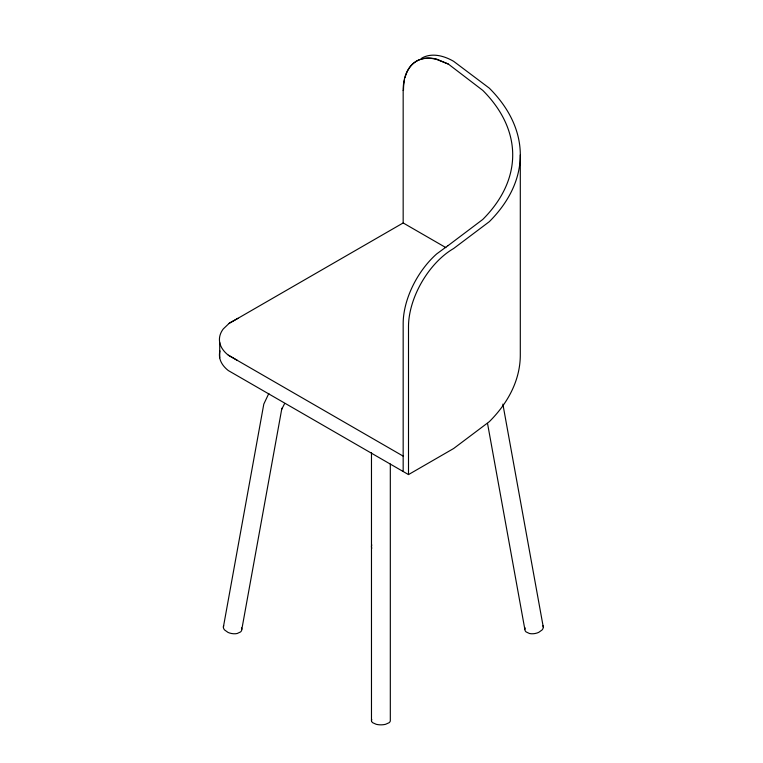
<?xml version="1.0" encoding="UTF-8"?>
<svg xmlns="http://www.w3.org/2000/svg" width="763" height="763" viewBox="0 0 763 763"><rect width="100%" height="100%" fill="white"/><g stroke="black" fill="none" stroke-linecap="round" stroke-linejoin="round"><path stroke-width="1.14" d="M223.378 627.119L263.798 404.104L268.834 393.441M241.814 629.341L281.9 408.195M281.595 409.531L284.656 403.484M447.957 245.705L482.741 219.477A223.635 129.119 0 0 0 482.741 90.358L448.272 64.006L436.627 59.428A63.834 36.853 60 0 0 403.169 90.454L403.169 222.949L228.929 323.541M403.169 90.454L403.484 90.272A63.834 36.853 60 0 1 404.524 79.772M447.957 245.648L436.627 253.965A63.834 36.853 -60 0 0 403.169 323.626L403.169 471.505M219.963 350.932A45.732 26.4 0 0 0 228.309 370.551L408.501 474.586L453.632 448.52L489.321 421.672A231.237 133.506 0 0 0 520.299 354.919L520.299 154.918M238.085 318.257L229.472 323.026L223.292 328.929A45.732 26.4 0 0 0 228.309 355.167L237.465 360.451M448.272 64.063L436.941 59.237A63.834 36.853 60 0 0 405.029 77.664M403.169 222.949L445.916 247.632M228.309 355.167L403.169 456.121M502.865 404.104L543.285 627.119M487.528 423.408L524.849 629.341M408.501 474.586L408.501 326.698A63.834 36.853 -60 0 1 453.632 248.519L489.321 221.671A231.237 133.506 0 0 0 489.321 88.165L453.632 61.317A63.834 36.853 60 0 0 421.72 58.16M390.313 464.038L390.313 720.644A9.232 4.168 0 0 1 389.054 722.742L385.601 724.287A9.509 4.292 0 0 1 376.188 724.287L372.735 722.742A9.232 4.168 0 0 1 371.791 719.557M371.476 452.526L371.476 720.644M219.715 342.434L219.715 357.818M223.693 625.746A9.509 5.427 10.3 0 0 224.608 629.98L227.984 632.384A9.232 5.274 10.3 0 0 237.207 633.5L240.583 631.917A9.509 5.427 10.3 0 0 241.499 627.901M525.163 627.901A9.509 5.427 -10.3 0 0 526.089 631.917L529.455 633.5A9.232 5.274 -10.3 0 0 538.678 632.384L542.054 629.98A9.509 5.427 -10.3 0 0 542.97 625.746M371.791 548.254A9.232 6.381 0 0 1 371.791 544.925"/></g></svg>
